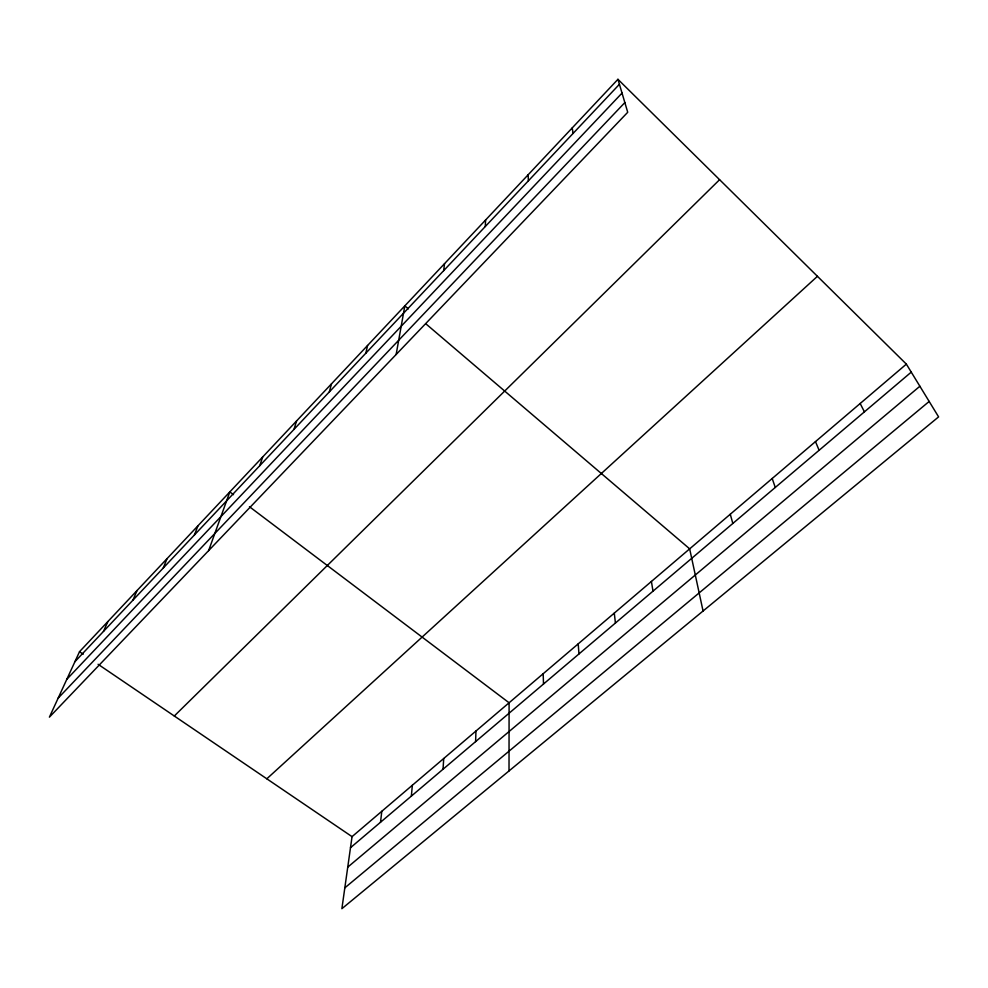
<?xml version="1.0" encoding="UTF-8"?>
<svg xmlns="http://www.w3.org/2000/svg" width="988" height="988" viewBox="0 0 988 988"><rect width="100%" height="100%" fill="white"/><g stroke="black" fill="none" stroke-linecap="round" stroke-linejoin="round"><path stroke-width="1.48" d="M509.018 770.936L509.092 702.777L249.458 506.721M475.599 741.618L475.957 731.021M485.281 226.524L485.602 220.003M443.032 769.232L443.723 758.5M411.354 796.106L412.342 785.25M380.516 822.251L381.8 811.284M443.686 270.638L444.514 263.673M906.367 364.127L352.049 836.651L341.885 908.688L938.6 416.887L906.367 364.127L617.945 79.312L79.522 651.685L49.4 717.152L627.726 112.274L617.945 79.312M396.151 354.482L404.821 305.872L408.34 308.874M365.819 353.21L367.573 345.479M329.337 391.903L331.486 383.826M294.004 429.36L296.548 420.974M259.782 465.657L262.672 456.987M208.629 550.612L229.834 491.901L233.514 494.679M194.426 534.953L197.971 525.764M163.218 568.063L167.058 558.64M132.923 600.185L137.036 590.552M103.493 631.394L107.865 621.551M74.915 661.701L619.427 84.276M66.814 679.312L622.032 93.07M58.144 698.145L624.848 102.579M174.296 716.004L719.597 179.693M266.822 778.803L817.434 276.307M350.481 847.729L911.257 372.13M347.739 867.143L919.877 386.246M344.824 887.854L929.177 401.449M79.522 651.685L83.239 654.204M98.084 664.282L352.049 836.651M425.914 323.866L689.661 548.846L703.061 611.016M860.165 403.499L864.414 411.848M815.471 441.599L819.114 450.269M772.196 478.488L775.271 487.455M730.28 514.229L732.824 523.455M651.413 581.45L652.994 591.157M572.237 127.909L573.065 133.429M614.277 613.103L615.425 623.02M578.215 643.855L578.956 653.957M528.148 174.777L528.382 180.816M543.165 673.73L543.511 684.005"/></g></svg>
